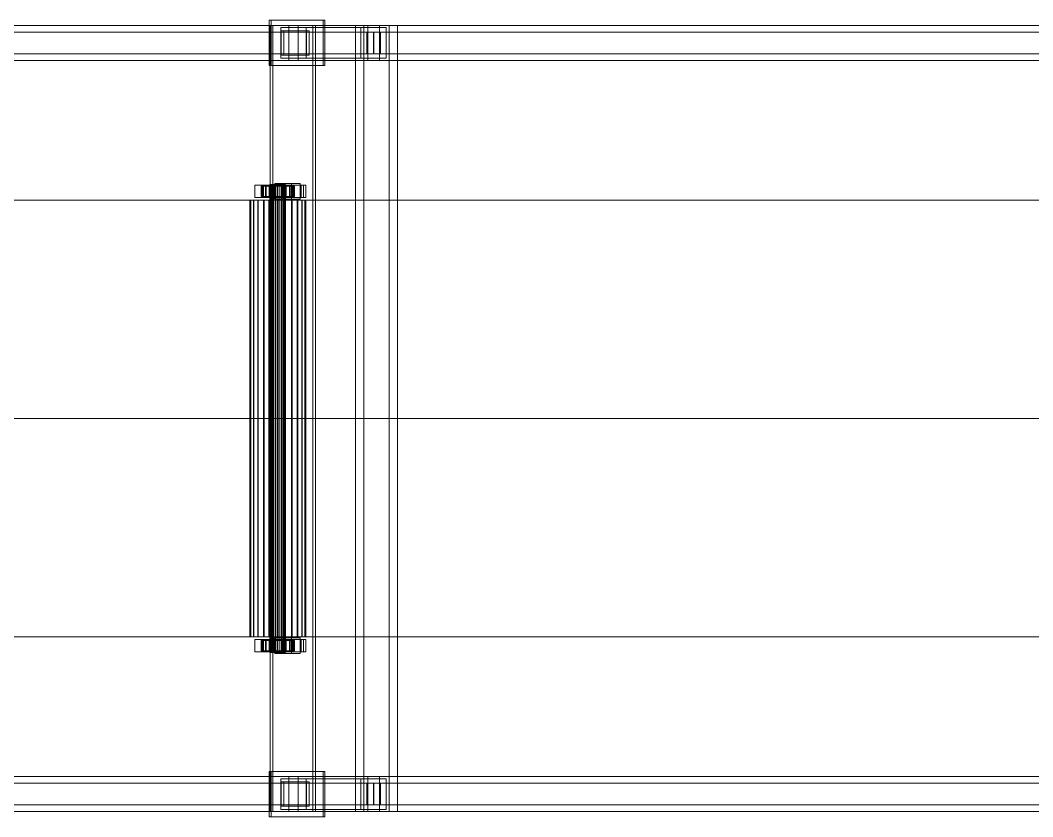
# Model space of a CAD drawing. Header units: millimetres. Extents: x -2500 to 58855, y -53268 to 6837.
# Drawn here: x 34071 to 35230, y -18456 to -17544 of the extents above; entities that cross this region are included whole.
import ezdxf

# ---------------------------------------------------------------- set-up
doc = ezdxf.new("R2010")
doc.units = ezdxf.units.MM
doc.layers.add('superior_C03', color=7, linetype='Continuous', lineweight=0)

msp = doc.modelspace()

# ---------------------------------------------------------------- linework, layer by layer
at = {"layer": 'superior_C03'}
for p, q in [((34378.693, -17550), (33223.029, -17550)), ((33233.801, -17550), (34389.466, -17550)), ((34468.912, -17550), (33313.247, -17550)), ((33326.713, -17550), (34482.377, -17550)), ((34417.795, -17544), (34356.16, -17544)), ((34356.16, -17544), (34356.16, -17596)), ((34358.314, -17544), (34356.16, -17544)), ((34406.053, -17550), (34357.13, -17550)), ((34357.13, -17550), (34357.13, -18450)), ((34360.361, -17550), (34357.13, -17550)), ((34358.314, -17596), (34358.314, -17544)), ((34358.314, -17544), (34419.95, -17544)), ((34360.361, -18450), (34360.361, -17550)), ((34360.361, -17550), (34409.284, -17550)), ((34378.693, -17550), (34378.693, -17590)), ((34389.466, -17550), (34378.693, -17550)), ((35534.358, -17550), (34378.693, -17550)), ((34389.466, -17590), (34389.466, -17550)), ((34389.466, -17550), (35545.13, -17550)), ((34406.053, -18450), (34406.053, -17550)), ((34406.053, -17550), (34409.284, -17550)), ((34409.284, -17550), (34409.284, -18450)), ((34417.795, -17596), (34417.795, -17544)), ((34417.795, -17544), (34419.95, -17544)), ((34419.95, -17544), (34419.95, -17596)), ((34493.559, -17550), (34455.037, -17550)), ((34455.037, -17550), (34455.037, -18450)), ((34464.463, -17550), (34455.037, -17550)), ((34464.463, -18450), (34464.463, -17550)), ((34464.463, -17550), (34502.985, -17550)), ((34468.912, -17550), (34468.912, -17590)), ((34482.377, -17550), (34468.912, -17550)), ((35624.576, -17550), (34468.912, -17550)), ((34482.377, -17590), (34482.377, -17550)), ((34482.377, -17550), (35638.042, -17550)), ((34493.559, -18450), (34493.559, -17550)), ((34493.559, -17550), (34502.985, -17550)), ((34502.985, -17550), (34502.985, -18450)), ((33228.364, -17557.5), (34475.593, -17557.5)), ((34475.696, -17557.5), (33228.466, -17557.5)), ((34398.525, -17552.5), (34369.634, -17552.5)), ((34369.634, -17552.5), (34369.634, -17587.5)), ((34461.199, -17552.5), (34369.634, -17552.5)), ((34398.73, -17556), (34369.838, -17556)), ((34369.838, -17556), (34369.838, -17584)), ((34373.07, -17556), (34369.838, -17556)), ((34373.07, -17584), (34373.07, -17556)), ((34373.07, -17556), (34401.962, -17556)), ((34398.525, -17587.5), (34398.525, -17552.5)), ((34398.525, -17552.5), (34490.09, -17552.5)), ((34398.73, -17584), (34398.73, -17556)), ((34398.73, -17556), (34401.962, -17556)), ((34401.962, -17556), (34401.962, -17584)), ((34461.199, -17587.5), (34461.199, -17552.5)), ((34461.199, -17552.5), (34490.09, -17552.5)), ((34467.82, -17557.5), (34483.469, -17557.5)), ((34467.82, -17582.5), (34467.82, -17557.5)), ((35531.92, -17557.5), (34467.82, -17557.5)), ((34475.593, -17582.5), (34475.593, -17557.5)), ((34475.593, -17557.5), (34475.696, -17557.5)), ((34475.696, -17557.5), (34475.696, -17582.5)), ((34483.469, -17557.5), (34483.469, -17582.5)), ((34483.469, -17557.5), (35547.569, -17557.5)), ((34490.09, -17552.5), (34490.09, -17587.5)), ((33228.364, -17582.5), (34475.593, -17582.5)), ((33228.466, -17582.5), (34475.696, -17582.5)), ((34369.838, -17584), (34398.73, -17584)), ((34369.838, -17584), (34373.07, -17584)), ((34401.962, -17584), (34373.07, -17584)), ((34401.962, -17584), (34398.73, -17584)), ((34483.469, -17582.5), (34467.82, -17582.5)), ((34467.82, -17582.5), (35531.92, -17582.5)), ((34475.696, -17582.5), (34475.593, -17582.5)), ((34483.469, -17582.5), (35547.569, -17582.5)), ((33223.029, -17590), (34378.693, -17590)), ((33233.801, -17590), (34389.466, -17590)), ((33313.247, -17590), (34468.912, -17590)), ((33326.713, -17590), (34482.377, -17590)), ((34356.16, -17596), (34417.795, -17596)), ((34356.16, -17596), (34358.314, -17596)), ((34419.95, -17596), (34358.314, -17596)), ((34369.634, -17587.5), (34398.525, -17587.5)), ((34461.199, -17587.5), (34369.634, -17587.5)), ((34378.693, -17590), (34389.466, -17590)), ((34378.693, -17590), (35534.358, -17590)), ((34389.466, -17590), (35545.13, -17590)), ((34490.09, -17587.5), (34398.525, -17587.5)), ((34419.95, -17596), (34417.795, -17596)), ((34490.09, -17587.5), (34461.199, -17587.5)), ((34468.912, -17590), (34482.377, -17590)), ((34468.912, -17590), (35624.576, -17590)), ((34482.377, -17590), (35638.042, -17590)), ((34349.184, -17733), (34339.553, -17733)), ((34339.553, -17733), (34339.553, -17747)), ((34352.48, -17733), (34339.553, -17733)), ((34347.566, -17734), (34346.972, -17734)), ((34346.972, -17734), (34356.972, -17734)), ((34346.972, -17746), (34346.972, -17734)), ((34346.972, -17734), (34347.673, -17734)), ((34349.414, -17734), (34347.566, -17734)), ((34347.566, -17734), (34357.253, -17734)), ((34347.566, -17746), (34347.566, -17734)), ((34347.673, -17734), (34357.304, -17734)), ((34347.673, -17746), (34347.673, -17734)), ((34347.673, -17734), (34349.621, -17734)), ((34395.279, -17733), (34349.052, -17733)), ((34349.052, -17733), (34349.052, -17747)), ((34351.745, -17733), (34349.052, -17733)), ((34349.184, -17747), (34349.184, -17733)), ((34349.184, -17733), (34362.11, -17733)), ((34352.391, -17734), (34349.414, -17734)), ((34349.414, -17734), (34358.129, -17734)), ((34349.414, -17746), (34349.414, -17734)), ((34349.621, -17734), (34358.226, -17734)), ((34349.621, -17746), (34349.621, -17734)), ((34349.621, -17734), (34352.683, -17734)), ((34351.745, -17747), (34351.745, -17733)), ((34351.745, -17733), (34397.972, -17733)), ((34356.293, -17734), (34352.391, -17734)), ((34352.391, -17734), (34359.538, -17734)), ((34352.391, -17746), (34352.391, -17734)), ((34352.48, -17747), (34352.48, -17733)), ((34352.48, -17733), (34362.11, -17733)), ((34352.683, -17734), (34359.677, -17734)), ((34352.683, -17746), (34352.683, -17734)), ((34352.683, -17734), (34356.651, -17734)), ((34360.854, -17734), (34356.293, -17734)), ((34356.293, -17734), (34361.387, -17734)), ((34356.293, -17746), (34356.293, -17734)), ((34356.651, -17734), (34361.556, -17734)), ((34356.651, -17746), (34356.651, -17734)), ((34356.651, -17734), (34361.254, -17734)), ((34357.253, -17732), (34356.972, -17732)), ((34356.972, -17732), (34357.304, -17732)), ((34356.972, -18268), (34356.972, -17732)), ((34356.972, -17734), (34357.253, -17734)), ((34356.972, -17734), (34356.972, -17746)), ((34357.304, -17734), (34356.972, -17734)), ((34358.129, -17732), (34357.253, -17732)), ((34357.253, -18268), (34357.253, -17732)), ((34357.253, -17734), (34358.129, -17734)), ((34357.253, -17734), (34357.253, -17746)), ((34357.304, -17732), (34358.226, -17732)), ((34357.304, -18268), (34357.304, -17732)), ((34357.304, -17734), (34357.304, -17746)), ((34358.226, -17734), (34357.304, -17734)), ((34359.538, -17732), (34358.129, -17732)), ((34358.129, -18268), (34358.129, -17732)), ((34358.129, -17734), (34359.538, -17734)), ((34358.129, -17734), (34358.129, -17746)), ((34358.226, -17732), (34359.677, -17732)), ((34358.226, -18268), (34358.226, -17732)), ((34358.226, -17734), (34358.226, -17746)), ((34359.677, -17734), (34358.226, -17734)), ((34361.387, -17732), (34359.538, -17732)), ((34359.538, -18268), (34359.538, -17732)), ((34359.538, -17734), (34361.387, -17734)), ((34359.538, -17734), (34359.538, -17746)), ((34359.677, -17732), (34361.556, -17732)), ((34359.677, -18268), (34359.677, -17732)), ((34359.677, -17734), (34359.677, -17746)), ((34361.556, -17734), (34359.677, -17734)), ((34365.765, -17734), (34360.854, -17734)), ((34360.854, -17734), (34363.547, -17734)), ((34360.854, -17746), (34360.854, -17734)), ((34361.254, -17734), (34363.737, -17734)), ((34361.254, -17746), (34361.254, -17734)), ((34361.254, -17734), (34366.178, -17734)), ((34363.547, -17732), (34361.387, -17732)), ((34361.387, -18268), (34361.387, -17732)), ((34361.387, -17734), (34363.547, -17734)), ((34361.387, -17734), (34361.387, -17746)), ((34361.556, -17732), (34363.737, -17732)), ((34361.556, -18268), (34361.556, -17732)), ((34361.556, -17734), (34361.556, -17746)), ((34363.737, -17734), (34361.556, -17734)), ((34362.11, -17733), (34362.11, -17747)), ((34381.796, -17731), (34362.535, -17731)), ((34362.535, -17731), (34362.535, -17749)), ((34372.23, -17731), (34362.535, -17731)), ((34365.873, -17732), (34363.547, -17732)), ((34363.547, -18268), (34363.547, -17732)), ((34363.547, -17734), (34365.873, -17734)), ((34363.547, -17734), (34363.547, -17746)), ((34363.737, -17732), (34366.069, -17732)), ((34363.737, -18268), (34363.737, -17732)), ((34363.737, -17734), (34363.737, -17746)), ((34366.069, -17734), (34363.737, -17734)), ((34370.689, -17734), (34365.765, -17734)), ((34365.765, -17734), (34365.873, -17734)), ((34365.765, -17746), (34365.765, -17734)), ((34368.206, -17732), (34365.873, -17732)), ((34365.873, -18268), (34365.873, -17732)), ((34365.873, -17734), (34368.206, -17734)), ((34365.873, -17734), (34365.873, -17746)), ((34366.069, -17732), (34368.395, -17732)), ((34366.069, -18268), (34366.069, -17732)), ((34366.178, -17734), (34366.069, -17734)), ((34366.069, -17734), (34366.069, -17746)), ((34368.395, -17734), (34366.069, -17734)), ((34366.178, -17746), (34366.178, -17734)), ((34366.178, -17734), (34371.088, -17734)), ((34370.386, -17732), (34368.206, -17732)), ((34368.206, -18268), (34368.206, -17732)), ((34370.689, -17734), (34368.206, -17734)), ((34368.206, -17734), (34370.386, -17734)), ((34368.206, -17734), (34368.206, -17746)), ((34368.395, -17732), (34370.556, -17732)), ((34368.395, -18268), (34368.395, -17732)), ((34371.088, -17734), (34368.395, -17734)), ((34368.395, -17734), (34368.395, -17746)), ((34370.556, -17734), (34368.395, -17734)), ((34380.001, -17733), (34370.371, -17733)), ((34370.371, -17733), (34370.371, -17747)), ((34383.298, -17733), (34370.371, -17733)), ((34372.266, -17732), (34370.386, -17732)), ((34370.386, -18268), (34370.386, -17732)), ((34375.292, -17734), (34370.386, -17734)), ((34370.386, -17734), (34372.266, -17734)), ((34370.386, -17734), (34370.386, -17746)), ((34370.556, -17732), (34372.404, -17732)), ((34370.556, -18268), (34370.556, -17732)), ((34375.65, -17734), (34370.556, -17734)), ((34370.556, -17734), (34370.556, -17746)), ((34372.404, -17734), (34370.556, -17734)), ((34375.292, -17734), (34370.689, -17734)), ((34370.689, -17746), (34370.689, -17734)), ((34371.088, -17746), (34371.088, -17734)), ((34371.088, -17734), (34375.65, -17734)), ((34372.23, -17749), (34372.23, -17731)), ((34372.23, -17731), (34391.491, -17731)), ((34373.716, -17732), (34372.266, -17732)), ((34372.266, -18268), (34372.266, -17732)), ((34379.259, -17734), (34372.266, -17734)), ((34372.266, -17734), (34373.716, -17734)), ((34372.266, -17734), (34372.266, -17746)), ((34372.404, -17732), (34373.814, -17732)), ((34372.404, -18268), (34372.404, -17732)), ((34379.552, -17734), (34372.404, -17734)), ((34372.404, -17734), (34372.404, -17746)), ((34373.814, -17734), (34372.404, -17734)), ((34374.639, -17732), (34373.716, -17732)), ((34373.716, -18268), (34373.716, -17732)), ((34382.321, -17734), (34373.716, -17734)), ((34373.716, -17734), (34374.639, -17734)), ((34373.716, -17734), (34373.716, -17746)), ((34373.814, -17732), (34374.689, -17732)), ((34373.814, -18268), (34373.814, -17732)), ((34382.528, -17734), (34373.814, -17734)), ((34373.814, -17734), (34373.814, -17746)), ((34374.689, -17734), (34373.814, -17734)), ((34374.971, -17732), (34374.639, -17732)), ((34374.639, -17732), (34374.639, -18268)), ((34374.639, -17734), (34384.269, -17734)), ((34374.639, -17746), (34374.639, -17734)), ((34374.639, -17734), (34374.971, -17734)), ((34374.689, -17732), (34374.971, -17732)), ((34374.689, -18268), (34374.689, -17732)), ((34384.376, -17734), (34374.689, -17734)), ((34374.689, -17734), (34374.689, -17746)), ((34374.971, -17734), (34374.689, -17734)), ((34374.971, -18268), (34374.971, -17732)), ((34384.97, -17734), (34374.971, -17734)), ((34374.971, -17734), (34374.971, -17746)), ((34379.259, -17734), (34375.292, -17734)), ((34375.292, -17746), (34375.292, -17734)), ((34375.65, -17746), (34375.65, -17734)), ((34375.65, -17734), (34379.552, -17734)), ((34382.321, -17734), (34379.259, -17734)), ((34379.259, -17746), (34379.259, -17734)), ((34379.552, -17746), (34379.552, -17734)), ((34379.552, -17734), (34382.528, -17734)), ((34380.001, -17747), (34380.001, -17733)), ((34380.001, -17733), (34392.928, -17733)), ((34381.796, -17749), (34381.796, -17731)), ((34381.796, -17731), (34391.491, -17731)), ((34384.269, -17734), (34382.321, -17734)), ((34382.321, -17746), (34382.321, -17734)), ((34382.528, -17746), (34382.528, -17734)), ((34382.528, -17734), (34384.376, -17734)), ((34383.298, -17747), (34383.298, -17733)), ((34383.298, -17733), (34392.928, -17733)), ((34384.269, -17734), (34384.269, -17746)), ((34384.97, -17734), (34384.269, -17734)), ((34384.376, -17746), (34384.376, -17734)), ((34384.376, -17734), (34384.97, -17734)), ((34384.97, -17746), (34384.97, -17734)), ((34391.491, -17731), (34391.491, -17749)), ((34392.928, -17733), (34392.928, -17747)), ((34395.279, -17747), (34395.279, -17733)), ((34395.279, -17733), (34397.972, -17733)), ((34397.972, -17733), (34397.972, -17747)), ((34339.553, -17747), (34349.184, -17747)), ((34339.553, -17747), (34352.48, -17747)), ((34356.972, -17746), (34346.972, -17746)), ((34346.972, -17746), (34347.566, -17746)), ((34347.673, -17746), (34346.972, -17746)), ((34357.253, -17746), (34347.566, -17746)), ((34347.566, -17746), (34349.414, -17746)), ((34357.304, -17746), (34347.673, -17746)), ((34349.621, -17746), (34347.673, -17746)), ((34349.052, -17747), (34395.279, -17747)), ((34349.052, -17747), (34351.745, -17747)), ((34362.11, -17747), (34349.184, -17747)), ((34358.129, -17746), (34349.414, -17746)), ((34349.414, -17746), (34352.391, -17746)), ((34358.226, -17746), (34349.621, -17746)), ((34352.683, -17746), (34349.621, -17746)), ((34397.972, -17747), (34351.745, -17747)), ((34359.538, -17746), (34352.391, -17746)), ((34352.391, -17746), (34356.293, -17746)), ((34362.11, -17747), (34352.48, -17747)), ((34359.677, -17746), (34352.683, -17746)), ((34356.651, -17746), (34352.683, -17746)), ((34361.387, -17746), (34356.293, -17746)), ((34356.293, -17746), (34360.854, -17746)), ((34361.556, -17746), (34356.651, -17746)), ((34361.254, -17746), (34356.651, -17746)), ((34357.253, -17746), (34356.972, -17746)), ((34356.972, -17746), (34357.304, -17746)), ((34358.129, -17746), (34357.253, -17746)), ((34357.304, -17746), (34358.226, -17746)), ((34359.538, -17746), (34358.129, -17746)), ((34358.226, -17746), (34359.677, -17746)), ((34361.387, -17746), (34359.538, -17746)), ((34359.677, -17746), (34361.556, -17746)), ((34363.547, -17746), (34360.854, -17746)), ((34360.854, -17746), (34365.765, -17746)), ((34363.737, -17746), (34361.254, -17746)), ((34366.178, -17746), (34361.254, -17746)), ((34363.547, -17746), (34361.387, -17746)), ((34361.556, -17746), (34363.737, -17746)), ((34365.873, -17746), (34363.547, -17746)), ((34363.737, -17746), (34366.069, -17746)), ((34365.873, -17746), (34365.765, -17746)), ((34365.765, -17746), (34370.689, -17746)), ((34368.206, -17746), (34365.873, -17746)), ((34366.069, -17746), (34366.178, -17746)), ((34366.069, -17746), (34368.395, -17746)), ((34371.088, -17746), (34366.178, -17746)), ((34370.386, -17746), (34368.206, -17746)), ((34368.206, -17746), (34370.689, -17746)), ((34368.395, -17746), (34371.088, -17746)), ((34368.395, -17746), (34370.556, -17746)), ((34370.371, -17747), (34380.001, -17747)), ((34370.371, -17747), (34383.298, -17747)), ((34372.266, -17746), (34370.386, -17746)), ((34370.386, -17746), (34375.292, -17746)), ((34370.556, -17746), (34375.65, -17746)), ((34370.556, -17746), (34372.404, -17746)), ((34370.689, -17746), (34375.292, -17746)), ((34375.65, -17746), (34371.088, -17746)), ((34373.716, -17746), (34372.266, -17746)), ((34372.266, -17746), (34379.259, -17746)), ((34372.404, -17746), (34379.552, -17746)), ((34372.404, -17746), (34373.814, -17746)), ((34374.639, -17746), (34373.716, -17746)), ((34373.716, -17746), (34382.321, -17746)), ((34373.814, -17746), (34382.528, -17746)), ((34373.814, -17746), (34374.689, -17746)), ((34384.269, -17746), (34374.639, -17746)), ((34374.971, -17746), (34374.639, -17746)), ((34374.689, -17746), (34384.376, -17746)), ((34374.689, -17746), (34374.971, -17746)), ((34374.971, -17746), (34384.97, -17746)), ((34375.292, -17746), (34379.259, -17746)), ((34379.552, -17746), (34375.65, -17746)), ((34379.259, -17746), (34382.321, -17746)), ((34382.528, -17746), (34379.552, -17746)), ((34392.928, -17747), (34380.001, -17747)), ((34382.321, -17746), (34384.269, -17746)), ((34384.376, -17746), (34382.528, -17746)), ((34392.928, -17747), (34383.298, -17747)), ((34384.269, -17746), (34384.97, -17746)), ((34384.97, -17746), (34384.376, -17746)), ((34397.972, -17747), (34395.279, -17747)), ((27467.597, -17750), (36944.047, -17750)), ((36945.393, -17750), (27468.944, -17750)), ((33411.945, -17750), (34355.738, -17750)), ((34357.353, -17750), (33413.561, -17750)), ((34334.973, -17750), (34333.973, -17750)), ((34333.973, -17750), (34335.154, -17750)), ((34333.973, -18250), (34333.973, -17750)), ((34338.086, -17750), (34334.973, -17750)), ((34334.973, -18250), (34334.973, -17750)), ((34335.154, -17750), (34338.434, -17750)), ((34335.154, -18250), (34335.154, -17750)), ((34343.099, -17750), (34338.086, -17750)), ((34338.086, -18250), (34338.086, -17750)), ((34338.434, -17750), (34343.591, -17750)), ((34338.434, -18250), (34338.434, -17750)), ((34349.671, -17750), (34343.099, -17750)), ((34343.099, -18250), (34343.099, -17750)), ((34343.591, -17750), (34350.274, -17750)), ((34343.591, -18250), (34343.591, -17750)), ((34357.353, -17750), (34349.671, -17750)), ((34349.671, -18250), (34349.671, -17750)), ((34350.274, -17750), (34358.026, -17750)), ((34350.274, -18250), (34350.274, -17750)), ((34355.738, -17750), (34355.738, -18000)), ((34355.738, -17750), (34357.353, -17750)), ((34355.738, -17750), (35299.53, -17750)), ((34357.353, -18000), (34357.353, -17750)), ((35301.146, -17750), (34357.353, -17750)), ((34365.623, -17750), (34357.353, -17750)), ((34357.353, -18250), (34357.353, -17750)), ((34358.026, -17750), (34366.319, -17750)), ((34358.026, -18250), (34358.026, -17750)), ((34362.535, -17749), (34381.796, -17749)), ((34372.23, -17749), (34362.535, -17749)), ((34373.917, -17750), (34365.623, -17750)), ((34365.623, -18250), (34365.623, -17750)), ((34366.319, -17750), (34374.589, -17750)), ((34366.319, -18250), (34366.319, -17750)), ((34391.491, -17749), (34372.23, -17749)), ((34381.669, -17750), (34373.917, -17750)), ((34373.917, -18250), (34373.917, -17750)), ((34374.589, -17750), (34382.272, -17750)), ((34374.589, -18250), (34374.589, -17750)), ((34388.351, -17750), (34381.669, -17750)), ((34381.669, -18250), (34381.669, -17750)), ((34391.491, -17749), (34381.796, -17749)), ((34382.272, -17750), (34388.843, -17750)), ((34382.272, -18250), (34382.272, -17750)), ((34393.508, -17750), (34388.351, -17750)), ((34388.351, -18250), (34388.351, -17750)), ((34388.843, -17750), (34393.856, -17750)), ((34388.843, -18250), (34388.843, -17750)), ((34396.789, -17750), (34393.508, -17750)), ((34393.508, -18250), (34393.508, -17750)), ((34393.856, -17750), (34396.969, -17750)), ((34393.856, -18250), (34393.856, -17750)), ((34397.969, -17750), (34396.789, -17750)), ((34396.789, -17750), (34396.789, -18250)), ((34396.969, -17750), (34397.969, -17750)), ((34396.969, -18250), (34396.969, -17750)), ((34397.969, -18250), (34397.969, -17750)), ((33411.945, -18000), (34355.738, -18000)), ((34357.353, -18000), (33413.561, -18000)), ((34355.738, -18000), (34355.738, -18250)), ((34355.738, -18000), (35299.53, -18000)), ((34357.353, -18250), (34357.353, -18000)), ((35301.146, -18000), (34357.353, -18000)), ((36944.047, -18250), (27467.597, -18250)), ((27468.944, -18250), (36945.393, -18250)), ((33411.945, -18250), (34355.738, -18250)), ((33413.561, -18250), (34357.353, -18250)), ((34335.154, -18250), (34333.973, -18250)), ((34333.973, -18250), (34334.973, -18250)), ((34334.973, -18250), (34338.086, -18250)), ((34338.434, -18250), (34335.154, -18250)), ((34338.086, -18250), (34343.099, -18250)), ((34343.591, -18250), (34338.434, -18250)), ((34349.184, -18253), (34339.553, -18253)), ((34339.553, -18253), (34339.553, -18267)), ((34352.48, -18253), (34339.553, -18253)), ((34343.099, -18250), (34349.671, -18250)), ((34350.274, -18250), (34343.591, -18250)), ((34347.566, -18254), (34346.972, -18254)), ((34346.972, -18254), (34356.972, -18254)), ((34346.972, -18266), (34346.972, -18254)), ((34346.972, -18254), (34347.673, -18254)), ((34349.414, -18254), (34347.566, -18254)), ((34347.566, -18254), (34357.253, -18254)), ((34347.566, -18266), (34347.566, -18254)), ((34347.673, -18254), (34357.304, -18254)), ((34347.673, -18266), (34347.673, -18254)), ((34347.673, -18254), (34349.621, -18254)), ((34395.279, -18253), (34349.052, -18253)), ((34349.052, -18253), (34349.052, -18267)), ((34351.745, -18253), (34349.052, -18253)), ((34349.184, -18267), (34349.184, -18253)), ((34349.184, -18253), (34362.11, -18253)), ((34352.391, -18254), (34349.414, -18254)), ((34349.414, -18254), (34358.129, -18254)), ((34349.414, -18266), (34349.414, -18254)), ((34349.621, -18254), (34358.226, -18254)), ((34349.621, -18266), (34349.621, -18254)), ((34349.621, -18254), (34352.683, -18254)), ((34349.671, -18250), (34357.353, -18250)), ((34358.026, -18250), (34350.274, -18250)), ((34351.745, -18267), (34351.745, -18253)), ((34351.745, -18253), (34397.972, -18253)), ((34356.293, -18254), (34352.391, -18254)), ((34352.391, -18254), (34359.538, -18254)), ((34352.391, -18266), (34352.391, -18254)), ((34352.48, -18267), (34352.48, -18253)), ((34352.48, -18253), (34362.11, -18253)), ((34352.683, -18254), (34359.677, -18254)), ((34352.683, -18266), (34352.683, -18254)), ((34352.683, -18254), (34356.651, -18254)), ((34355.738, -18250), (34357.353, -18250)), ((34355.738, -18250), (35299.53, -18250)), ((34360.854, -18254), (34356.293, -18254)), ((34356.293, -18254), (34361.387, -18254)), ((34356.293, -18266), (34356.293, -18254)), ((34356.651, -18254), (34361.556, -18254)), ((34356.651, -18266), (34356.651, -18254)), ((34356.651, -18254), (34361.254, -18254)), ((34356.972, -18254), (34357.253, -18254)), ((34356.972, -18254), (34356.972, -18266)), ((34357.304, -18254), (34356.972, -18254)), ((34357.253, -18254), (34358.129, -18254)), ((34357.253, -18254), (34357.253, -18266)), ((34357.304, -18254), (34357.304, -18266)), ((34358.226, -18254), (34357.304, -18254)), ((34357.353, -18250), (35301.146, -18250)), ((34357.353, -18250), (34365.623, -18250)), ((34366.319, -18250), (34358.026, -18250)), ((34358.129, -18254), (34359.538, -18254)), ((34358.129, -18254), (34358.129, -18266)), ((34358.226, -18254), (34358.226, -18266)), ((34359.677, -18254), (34358.226, -18254)), ((34359.538, -18254), (34361.387, -18254)), ((34359.538, -18254), (34359.538, -18266)), ((34359.677, -18254), (34359.677, -18266)), ((34361.556, -18254), (34359.677, -18254)), ((34365.765, -18254), (34360.854, -18254)), ((34360.854, -18254), (34363.547, -18254)), ((34360.854, -18266), (34360.854, -18254)), ((34361.254, -18254), (34363.737, -18254)), ((34361.254, -18266), (34361.254, -18254)), ((34361.254, -18254), (34366.178, -18254)), ((34361.387, -18254), (34363.547, -18254)), ((34361.387, -18254), (34361.387, -18266)), ((34361.556, -18254), (34361.556, -18266)), ((34363.737, -18254), (34361.556, -18254)), ((34362.11, -18253), (34362.11, -18267)), ((34381.796, -18251), (34362.535, -18251)), ((34362.535, -18251), (34362.535, -18269)), ((34372.23, -18251), (34362.535, -18251)), ((34363.547, -18254), (34365.873, -18254)), ((34363.547, -18254), (34363.547, -18266)), ((34363.737, -18254), (34363.737, -18266)), ((34366.069, -18254), (34363.737, -18254)), ((34365.623, -18250), (34373.917, -18250)), ((34370.689, -18254), (34365.765, -18254)), ((34365.765, -18254), (34365.873, -18254)), ((34365.765, -18266), (34365.765, -18254)), ((34365.873, -18254), (34368.206, -18254)), ((34365.873, -18254), (34365.873, -18266)), ((34366.178, -18254), (34366.069, -18254)), ((34366.069, -18254), (34366.069, -18266)), ((34368.395, -18254), (34366.069, -18254)), ((34366.178, -18266), (34366.178, -18254)), ((34366.178, -18254), (34371.088, -18254)), ((34374.589, -18250), (34366.319, -18250)), ((34370.689, -18254), (34368.206, -18254)), ((34368.206, -18254), (34370.386, -18254)), ((34368.206, -18254), (34368.206, -18266)), ((34371.088, -18254), (34368.395, -18254)), ((34368.395, -18254), (34368.395, -18266)), ((34370.556, -18254), (34368.395, -18254)), ((34380.001, -18253), (34370.371, -18253)), ((34370.371, -18253), (34370.371, -18267)), ((34383.298, -18253), (34370.371, -18253)), ((34375.292, -18254), (34370.386, -18254)), ((34370.386, -18254), (34372.266, -18254)), ((34370.386, -18254), (34370.386, -18266)), ((34375.65, -18254), (34370.556, -18254)), ((34370.556, -18254), (34370.556, -18266)), ((34372.404, -18254), (34370.556, -18254)), ((34375.292, -18254), (34370.689, -18254)), ((34370.689, -18266), (34370.689, -18254)), ((34371.088, -18266), (34371.088, -18254)), ((34371.088, -18254), (34375.65, -18254)), ((34372.23, -18269), (34372.23, -18251)), ((34372.23, -18251), (34391.491, -18251)), ((34379.259, -18254), (34372.266, -18254)), ((34372.266, -18254), (34373.716, -18254)), ((34372.266, -18254), (34372.266, -18266)), ((34379.552, -18254), (34372.404, -18254)), ((34372.404, -18254), (34372.404, -18266)), ((34373.814, -18254), (34372.404, -18254)), ((34382.321, -18254), (34373.716, -18254)), ((34373.716, -18254), (34374.639, -18254)), ((34373.716, -18254), (34373.716, -18266)), ((34382.528, -18254), (34373.814, -18254)), ((34373.814, -18254), (34373.814, -18266)), ((34374.689, -18254), (34373.814, -18254)), ((34373.917, -18250), (34381.669, -18250)), ((34382.272, -18250), (34374.589, -18250)), ((34374.639, -18254), (34384.269, -18254)), ((34374.639, -18266), (34374.639, -18254)), ((34374.639, -18254), (34374.971, -18254)), ((34384.376, -18254), (34374.689, -18254)), ((34374.689, -18254), (34374.689, -18266)), ((34374.971, -18254), (34374.689, -18254)), ((34384.97, -18254), (34374.971, -18254)), ((34374.971, -18254), (34374.971, -18266)), ((34379.259, -18254), (34375.292, -18254)), ((34375.292, -18266), (34375.292, -18254)), ((34375.65, -18266), (34375.65, -18254)), ((34375.65, -18254), (34379.552, -18254)), ((34382.321, -18254), (34379.259, -18254)), ((34379.259, -18266), (34379.259, -18254)), ((34379.552, -18266), (34379.552, -18254)), ((34379.552, -18254), (34382.528, -18254)), ((34380.001, -18267), (34380.001, -18253)), ((34380.001, -18253), (34392.928, -18253)), ((34381.669, -18250), (34388.351, -18250)), ((34381.796, -18269), (34381.796, -18251)), ((34381.796, -18251), (34391.491, -18251)), ((34388.843, -18250), (34382.272, -18250)), ((34384.269, -18254), (34382.321, -18254)), ((34382.321, -18266), (34382.321, -18254)), ((34382.528, -18266), (34382.528, -18254)), ((34382.528, -18254), (34384.376, -18254)), ((34383.298, -18267), (34383.298, -18253)), ((34383.298, -18253), (34392.928, -18253)), ((34384.269, -18254), (34384.269, -18266)), ((34384.97, -18254), (34384.269, -18254)), ((34384.376, -18266), (34384.376, -18254)), ((34384.376, -18254), (34384.97, -18254)), ((34384.97, -18266), (34384.97, -18254)), ((34388.351, -18250), (34393.508, -18250)), ((34393.856, -18250), (34388.843, -18250)), ((34391.491, -18251), (34391.491, -18269)), ((34392.928, -18253), (34392.928, -18267)), ((34393.508, -18250), (34396.789, -18250)), ((34396.969, -18250), (34393.856, -18250)), ((34395.279, -18267), (34395.279, -18253)), ((34395.279, -18253), (34397.972, -18253)), ((34396.789, -18250), (34397.969, -18250)), ((34397.969, -18250), (34396.969, -18250)), ((34397.972, -18253), (34397.972, -18267)), ((34339.553, -18267), (34349.184, -18267)), ((34339.553, -18267), (34352.48, -18267)), ((34356.972, -18266), (34346.972, -18266)), ((34346.972, -18266), (34347.566, -18266)), ((34347.673, -18266), (34346.972, -18266)), ((34357.253, -18266), (34347.566, -18266)), ((34347.566, -18266), (34349.414, -18266)), ((34357.304, -18266), (34347.673, -18266)), ((34349.621, -18266), (34347.673, -18266)), ((34349.052, -18267), (34395.279, -18267)), ((34349.052, -18267), (34351.745, -18267)), ((34362.11, -18267), (34349.184, -18267)), ((34358.129, -18266), (34349.414, -18266)), ((34349.414, -18266), (34352.391, -18266)), ((34358.226, -18266), (34349.621, -18266)), ((34352.683, -18266), (34349.621, -18266)), ((34397.972, -18267), (34351.745, -18267)), ((34359.538, -18266), (34352.391, -18266)), ((34352.391, -18266), (34356.293, -18266)), ((34362.11, -18267), (34352.48, -18267)), ((34359.677, -18266), (34352.683, -18266)), ((34356.651, -18266), (34352.683, -18266)), ((34361.387, -18266), (34356.293, -18266)), ((34356.293, -18266), (34360.854, -18266)), ((34361.556, -18266), (34356.651, -18266)), ((34361.254, -18266), (34356.651, -18266)), ((34357.253, -18266), (34356.972, -18266)), ((34356.972, -18266), (34357.304, -18266)), ((34357.304, -18268), (34356.972, -18268)), ((34356.972, -18268), (34357.253, -18268)), ((34358.129, -18266), (34357.253, -18266)), ((34357.253, -18268), (34358.129, -18268)), ((34357.304, -18266), (34358.226, -18266)), ((34358.226, -18268), (34357.304, -18268)), ((34359.538, -18266), (34358.129, -18266)), ((34358.129, -18268), (34359.538, -18268)), ((34358.226, -18266), (34359.677, -18266)), ((34359.677, -18268), (34358.226, -18268)), ((34361.387, -18266), (34359.538, -18266)), ((34359.538, -18268), (34361.387, -18268)), ((34359.677, -18266), (34361.556, -18266)), ((34361.556, -18268), (34359.677, -18268)), ((34363.547, -18266), (34360.854, -18266)), ((34360.854, -18266), (34365.765, -18266)), ((34363.737, -18266), (34361.254, -18266)), ((34366.178, -18266), (34361.254, -18266)), ((34363.547, -18266), (34361.387, -18266)), ((34361.387, -18268), (34363.547, -18268)), ((34361.556, -18266), (34363.737, -18266)), ((34363.737, -18268), (34361.556, -18268)), ((34362.535, -18269), (34381.796, -18269)), ((34372.23, -18269), (34362.535, -18269)), ((34365.873, -18266), (34363.547, -18266)), ((34363.547, -18268), (34365.873, -18268)), ((34363.737, -18266), (34366.069, -18266)), ((34366.069, -18268), (34363.737, -18268)), ((34365.873, -18266), (34365.765, -18266)), ((34365.765, -18266), (34370.689, -18266)), ((34368.206, -18266), (34365.873, -18266)), ((34365.873, -18268), (34368.206, -18268)), ((34366.069, -18266), (34366.178, -18266)), ((34366.069, -18266), (34368.395, -18266)), ((34368.395, -18268), (34366.069, -18268)), ((34371.088, -18266), (34366.178, -18266)), ((34370.386, -18266), (34368.206, -18266)), ((34368.206, -18266), (34370.689, -18266)), ((34368.206, -18268), (34370.386, -18268)), ((34368.395, -18266), (34371.088, -18266)), ((34368.395, -18266), (34370.556, -18266)), ((34370.556, -18268), (34368.395, -18268)), ((34370.371, -18267), (34380.001, -18267)), ((34370.371, -18267), (34383.298, -18267)), ((34372.266, -18266), (34370.386, -18266)), ((34370.386, -18266), (34375.292, -18266)), ((34370.386, -18268), (34372.266, -18268)), ((34370.556, -18266), (34375.65, -18266)), ((34370.556, -18266), (34372.404, -18266)), ((34372.404, -18268), (34370.556, -18268)), ((34370.689, -18266), (34375.292, -18266)), ((34375.65, -18266), (34371.088, -18266)), ((34391.491, -18269), (34372.23, -18269)), ((34373.716, -18266), (34372.266, -18266)), ((34372.266, -18266), (34379.259, -18266)), ((34372.266, -18268), (34373.716, -18268)), ((34372.404, -18266), (34379.552, -18266)), ((34372.404, -18266), (34373.814, -18266)), ((34373.814, -18268), (34372.404, -18268)), ((34374.639, -18266), (34373.716, -18266)), ((34373.716, -18266), (34382.321, -18266)), ((34373.716, -18268), (34374.639, -18268)), ((34373.814, -18266), (34382.528, -18266)), ((34373.814, -18266), (34374.689, -18266)), ((34374.689, -18268), (34373.814, -18268)), ((34384.269, -18266), (34374.639, -18266)), ((34374.971, -18266), (34374.639, -18266)), ((34374.639, -18268), (34374.971, -18268)), ((34374.689, -18266), (34384.376, -18266)), ((34374.689, -18266), (34374.971, -18266)), ((34374.971, -18268), (34374.689, -18268)), ((34374.971, -18266), (34384.97, -18266)), ((34375.292, -18266), (34379.259, -18266)), ((34379.552, -18266), (34375.65, -18266)), ((34379.259, -18266), (34382.321, -18266)), ((34382.528, -18266), (34379.552, -18266)), ((34392.928, -18267), (34380.001, -18267)), ((34391.491, -18269), (34381.796, -18269)), ((34382.321, -18266), (34384.269, -18266)), ((34384.376, -18266), (34382.528, -18266)), ((34392.928, -18267), (34383.298, -18267)), ((34384.269, -18266), (34384.97, -18266)), ((34384.97, -18266), (34384.376, -18266)), ((34397.972, -18267), (34395.279, -18267)), ((34417.795, -18404), (34356.16, -18404)), ((34356.16, -18404), (34356.16, -18456)), ((34358.314, -18404), (34356.16, -18404)), ((34358.314, -18456), (34358.314, -18404)), ((34358.314, -18404), (34419.95, -18404)), ((34417.795, -18456), (34417.795, -18404)), ((34417.795, -18404), (34419.95, -18404)), ((34419.95, -18404), (34419.95, -18456)), ((34378.693, -18410), (33223.029, -18410)), ((33228.364, -18417.5), (34475.593, -18417.5)), ((34475.696, -18417.5), (33228.466, -18417.5)), ((33233.801, -18410), (34389.466, -18410)), ((34468.912, -18410), (33313.247, -18410)), ((33326.713, -18410), (34482.377, -18410)), ((34398.525, -18412.5), (34369.634, -18412.5)), ((34369.634, -18412.5), (34369.634, -18447.5)), ((34461.199, -18412.5), (34369.634, -18412.5)), ((34398.73, -18416), (34369.838, -18416)), ((34369.838, -18416), (34369.838, -18444)), ((34373.07, -18416), (34369.838, -18416)), ((34373.07, -18444), (34373.07, -18416)), ((34373.07, -18416), (34401.962, -18416)), ((34378.693, -18410), (34378.693, -18450)), ((34389.466, -18410), (34378.693, -18410)), ((35534.358, -18410), (34378.693, -18410)), ((34389.466, -18450), (34389.466, -18410)), ((34389.466, -18410), (35545.13, -18410)), ((34398.525, -18447.5), (34398.525, -18412.5)), ((34398.525, -18412.5), (34490.09, -18412.5)), ((34398.73, -18444), (34398.73, -18416)), ((34398.73, -18416), (34401.962, -18416)), ((34401.962, -18416), (34401.962, -18444)), ((34461.199, -18447.5), (34461.199, -18412.5)), ((34461.199, -18412.5), (34490.09, -18412.5)), ((34467.82, -18417.5), (34483.469, -18417.5)), ((34467.82, -18442.5), (34467.82, -18417.5)), ((35531.92, -18417.5), (34467.82, -18417.5)), ((34468.912, -18410), (34468.912, -18450)), ((34482.377, -18410), (34468.912, -18410)), ((35624.576, -18410), (34468.912, -18410)), ((34475.593, -18442.5), (34475.593, -18417.5)), ((34475.593, -18417.5), (34475.696, -18417.5)), ((34475.696, -18417.5), (34475.696, -18442.5)), ((34482.377, -18450), (34482.377, -18410)), ((34482.377, -18410), (35638.042, -18410)), ((34483.469, -18417.5), (34483.469, -18442.5)), ((34483.469, -18417.5), (35547.569, -18417.5)), ((34490.09, -18412.5), (34490.09, -18447.5)), ((33228.364, -18442.5), (34475.593, -18442.5)), ((33228.466, -18442.5), (34475.696, -18442.5)), ((34369.838, -18444), (34398.73, -18444)), ((34369.838, -18444), (34373.07, -18444)), ((34401.962, -18444), (34373.07, -18444)), ((34401.962, -18444), (34398.73, -18444)), ((34483.469, -18442.5), (34467.82, -18442.5)), ((34467.82, -18442.5), (35531.92, -18442.5)), ((34475.696, -18442.5), (34475.593, -18442.5)), ((34483.469, -18442.5), (35547.569, -18442.5)), ((33223.029, -18450), (34378.693, -18450)), ((33233.801, -18450), (34389.466, -18450)), ((33313.247, -18450), (34468.912, -18450)), ((33326.713, -18450), (34482.377, -18450)), ((34357.13, -18450), (34406.053, -18450)), ((34357.13, -18450), (34360.361, -18450)), ((34409.284, -18450), (34360.361, -18450)), ((34369.634, -18447.5), (34398.525, -18447.5)), ((34461.199, -18447.5), (34369.634, -18447.5)), ((34378.693, -18450), (34389.466, -18450)), ((34378.693, -18450), (35534.358, -18450)), ((34389.466, -18450), (35545.13, -18450)), ((34490.09, -18447.5), (34398.525, -18447.5)), ((34409.284, -18450), (34406.053, -18450)), ((34455.037, -18450), (34493.559, -18450)), ((34455.037, -18450), (34464.463, -18450)), ((34490.09, -18447.5), (34461.199, -18447.5)), ((34502.985, -18450), (34464.463, -18450)), ((34468.912, -18450), (34482.377, -18450)), ((34468.912, -18450), (35624.576, -18450)), ((34482.377, -18450), (35638.042, -18450)), ((34502.985, -18450), (34493.559, -18450)), ((34356.16, -18456), (34417.795, -18456)), ((34356.16, -18456), (34358.314, -18456)), ((34419.95, -18456), (34358.314, -18456)), ((34419.95, -18456), (34417.795, -18456))]:
    msp.add_line(p, q, dxfattribs=at)

doc.saveas('drawing.dxf')
